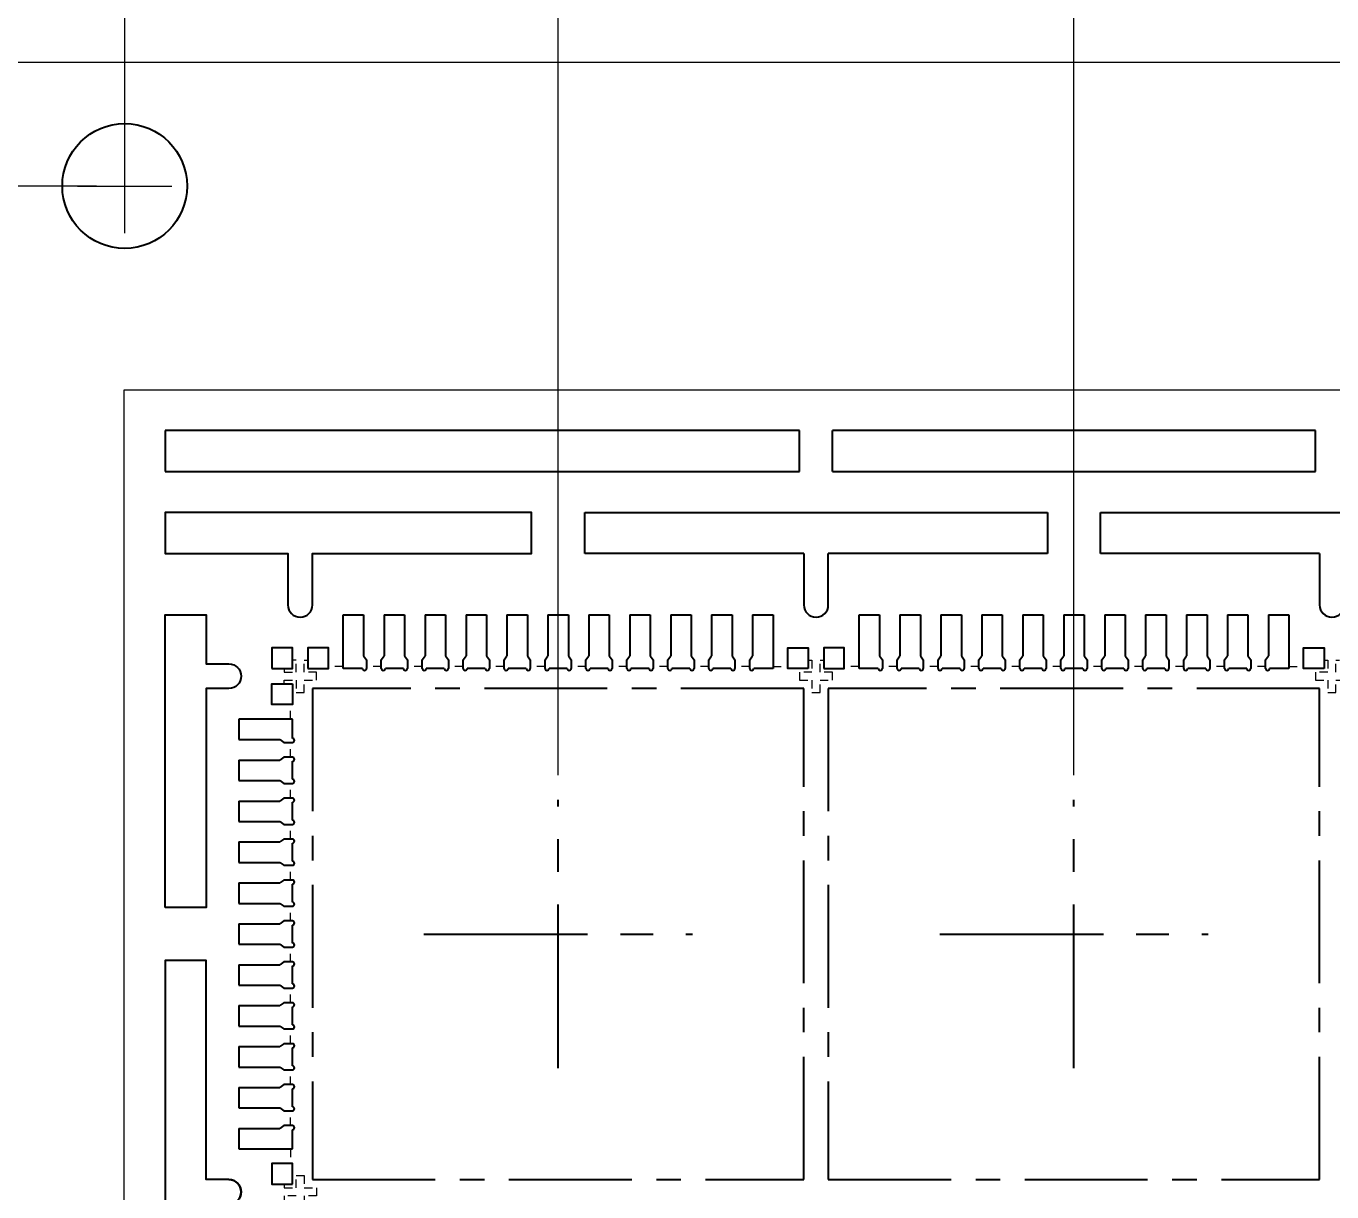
# Model space of a CAD drawing. Header units: millimetres. Extents: x 586 to 984, y 385 to 645.
# Drawn here: x 657.38 to 673.33, y 588.19 to 602.43 of the extents above; entities that cross this region are included whole.
import ezdxf

# ---------------------------------------------------------------- set-up
doc = ezdxf.new("R2010")
doc.units = ezdxf.units.MM
doc.linetypes.add('CENTER', pattern=[2, 1.25, -0.25, 0.25, -0.25])
doc.linetypes.add('HIDDEN', pattern=[0.375, 0.25, -0.125])
for name, color, linetype in [('1', 7, 'Continuous'), ('1D', 4, 'Continuous'), ('center', 1, 'Continuous'), ('LFBOT', 4, 'Continuous'), ('LFTOP', 7, 'Continuous'), ('PKG', 2, 'Continuous'), ('标注', 4, 'Continuous')]:
    doc.layers.add(name, color=color, linetype=linetype)
doc.layers.add('DIM', color=4, linetype='Continuous', lineweight=18)
doc.styles.add('SIMPLEX', font='SIMPLEX')
doc.dimstyles.get("Standard").update_dxf_attribs({"dimscale": 4.5, "dimtxt": 0.16, "dimasz": 0.12, "dimexe": 0.08, "dimexo": 0.05, "dimgap": 0.08, "dimtad": 0, "dimdec": 3, "dimzin": 0, "dimdsep": 46, "dimtxsty": 'Standard', "dimcen": 0.09, "dimadec": 0, "dimazin": 0, "dimtfac": 1, "dimtdec": 3, "dimtmove": 0, "dimatfit": 3, "dimfxl": 1, "dimtolj": 1, "dimtzin": 0, "dimarcsym": 0})

# ---------------------------------------------------------------- blocks, each defined once
blk = doc.blocks.new('*D56')
at = {"layer": 'Defpoints', "color": 0}
for p in [(655.911, 607.969), (693.328, 600.475), (655.078, 590.087)]:
    blk.add_point(p, dxfattribs=at)
at = {"layer": '标注', "color": 1, "lineweight": 5}
for p, q in [((655.911, 606.799), (655.911, 607.969)), ((655.078, 605.629), (655.911, 606.799)), ((655.078, 590.402), (655.078, 605.629))]:
    blk.add_line(p, q, dxfattribs=at)
at = {"layer": '标注', "color": 1, "lineweight": 0, "insert": (655.911, 610.845), "char_height": 1.125, "attachment_point": 5, "rotation": 90, "style": 'SIMPLEX'}
blk.add_mtext('38.250', dxfattribs=at)

msp = doc.modelspace()

# ---------------------------------------------------------------- linework, layer by layer
at = {"layer": '1'}
for p, q in [((659.0784, 597.4869, -0.0958), (659.0784, 596.9869, -0.0958)), ((666.8284, 597.4869, -0.0958), (659.0784, 597.4869, -0.0958)), ((666.8284, 596.9869, -0.0958), (666.8284, 597.4869, -0.0958)), ((673.1284, 597.4869, -0.0958), (667.2284, 597.4869, -0.0958)), ((667.2284, 596.9869, -0.0958), (667.2284, 597.4869, -0.0958)), ((673.1284, 596.9869, -0.0958), (673.1284, 597.4869, -0.0958)), ((659.0784, 596.9869, -0.0958), (666.8284, 596.9869, -0.0958)), ((667.2284, 596.9869, -0.0958), (673.1284, 596.9869, -0.0958))]:
    msp.add_line(p, q, dxfattribs=at)
at = {"layer": '1', "ltscale": 10}
for p, q in [((664.2034, 595.9869, -0.0958), (664.2034, 596.4869, -0.0958)), ((664.2034, 596.4869, -0.0958), (669.8534, 596.4869, -0.0958)), ((669.8534, 596.4869, -0.0958), (669.8534, 595.9869, -0.0958)), ((670.5034, 595.9869, -0.0958), (670.5034, 596.4869, -0.0958)), ((670.5034, 596.4869, -0.0958), (676.1534, 596.4869, -0.0958)), ((666.8784, 595.9869, -0.0958), (664.2034, 595.9869, -0.0958)), ((666.8784, 595.9869, -0.0958), (666.8784, 595.3569, -0.0958)), ((669.8534, 595.9869, -0.0958), (667.1784, 595.9869, -0.0958)), ((667.1784, 595.3569, -0.0958), (667.1784, 595.9869, -0.0958)), ((673.1784, 595.9869, -0.0958), (670.5034, 595.9869, -0.0958)), ((673.1784, 595.9869, -0.0958), (673.1784, 595.3569, -0.0958))]:
    msp.add_line(p, q, dxfattribs=at)
at = {"layer": '1', "color": 1, "lineweight": 0, "elevation": -0.0958}
msp.add_lwpolyline([(737.2284, 523.9869), (655.0784, 523.9869), (654.0784, 524.9869), (654.0784, 535.4869), (654.6784, 535.4869, 0.4142136), (655.0784, 535.8869), (655.0784, 555.0869, 0.4142136), (654.6784, 555.4869), (654.0784, 555.4869), (654.0784, 570.4869), (654.6784, 570.4869, 0.4142136), (655.0784, 570.8869), (655.0784, 590.0869, 0.4142136), (654.6784, 590.4869), (654.0784, 590.4869), (654.0784, 600.9869), (655.0784, 601.9869), (737.2284, 601.9869)], format="xyb", dxfattribs=at)
at = {"layer": '1', "ltscale": 10, "elevation": -0.0958}
msp.add_lwpolyline([(660.5784, 595.3569, 1), (660.8784, 595.3569), (660.8784, 595.9869), (663.5534, 595.9869), (663.5534, 596.4869), (659.0784, 596.4869), (659.0784, 595.9869), (660.5784, 595.9869)], format="xyb", close=True, dxfattribs=at)
at = {"layer": '1', "elevation": -0.0958}
msp.add_lwpolyline([(659.0784, 591.6619), (659.0784, 595.2369), (659.5784, 595.2369), (659.5784, 594.6369), (659.8584, 594.6369, -1), (659.8584, 594.3369), (659.5784, 594.3369), (659.5784, 591.6619)], format="xyb", close=True, dxfattribs=at)
msp.add_lwpolyline([(659.8584, 588.3369), (659.5784, 588.3369), (659.5784, 591.0119), (659.0784, 591.0119), (659.0784, 585.3619), (659.5784, 585.3619), (659.5784, 588.0369), (659.8584, 588.0369, 1), (659.8584, 588.3369, -1), (659.8584, 588.0369)], format="xyb", dxfattribs=at)
at = {"layer": '1'}
msp.add_circle((658.5854, 600.4749, -0.0958), 0.762, dxfattribs=at)
at = {"layer": '1', "ltscale": 10}
for centre in [(667.0284, 595.3569, -0.0958), (673.3284, 595.3569, -0.0958)]:
    msp.add_arc(centre, 0.15, 180, 0, dxfattribs=at)
at = {"layer": '1D', "linetype": 'HIDDEN', "lineweight": 0, "ltscale": 0.25, "elevation": -0.0958}
for points in [[(660.5334, 594.3919), (660.5334, 594.4369), (660.6784, 594.4369), (660.6784, 594.2869), (660.7784, 594.2869), (660.7784, 594.4369), (660.9284, 594.4369), (660.9284, 594.5369), (660.7784, 594.5369), (660.7784, 594.6819), (660.8234, 594.6819)], [(660.5334, 594.5819), (660.5334, 594.5369), (660.6784, 594.5369), (660.6784, 594.6819), (660.6334, 594.6819)], [(666.9334, 594.6819), (666.9784, 594.6819), (666.9784, 594.5369), (666.8284, 594.5369), (666.8284, 594.4369), (666.9784, 594.4369), (666.9784, 594.2869), (667.0784, 594.2869), (667.0784, 594.4369), (667.2284, 594.4369), (667.2284, 594.5369), (667.0784, 594.5369), (667.0784, 594.6819), (667.1234, 594.6819)], [(673.2334, 594.6819), (673.2784, 594.6819), (673.2784, 594.5369), (673.1284, 594.5369), (673.1284, 594.4369), (673.2784, 594.4369), (673.2784, 594.2869), (673.3784, 594.2869), (673.3784, 594.4369), (673.5284, 594.4369), (673.5284, 594.5369), (673.3784, 594.5369), (673.3784, 594.6819), (673.4234, 594.6819)], [(660.5334, 588.2819), (660.5334, 588.2369), (660.6784, 588.2369), (660.6784, 588.3869), (660.7784, 588.3869), (660.7784, 588.2369), (660.9284, 588.2369), (660.9284, 588.1369), (660.7784, 588.1369), (660.7784, 587.9869), (660.6784, 587.9869), (660.6784, 588.1369), (660.5334, 588.1369), (660.5334, 588.0919)]]:
    msp.add_lwpolyline(points, dxfattribs=at)
at = {"layer": 'center', "linetype": 'CENTER', "ltscale": 1.6}
for p, q in [((663.8784, 589.6969, -0.0958), (663.8784, 592.9769, -0.0958)), ((670.1784, 589.6969, -0.0958), (670.1784, 592.9769, -0.0958)), ((662.2384, 591.3369, -0.0958), (665.5184, 591.3369, -0.0958)), ((668.5384, 591.3369, -0.0958), (671.8184, 591.3369, -0.0958))]:
    msp.add_line(p, q, dxfattribs=at)
at = {"layer": 'DIM'}
for p, q in [((658.5854, 600.8199, -0.0958), (658.5854, 607.9043, -0.0958)), ((663.8784, 593.2769, -0.0958), (663.8784, 607.9043, -0.0958)), ((670.1784, 593.2769, -0.0958), (670.1784, 607.9043, -0.0958)), ((658.5854, 599.8999, -0.0958), (658.5854, 601.0499, -0.0958)), ((658.2404, 600.4749, -0.0958), (646.5713, 600.4749, -0.0958)), ((658.0104, 600.4749, -0.0958), (659.1604, 600.4749, -0.0958))]:
    msp.add_line(p, q, dxfattribs=at)
at = {"layer": 'DIM', "color": 1}
for p, q in [((658.5784, 527.9869, -0.0958), (658.5784, 597.9869, -0.0958)), ((658.5784, 597.9869, -0.0958), (730.5784, 597.9869, -0.0958))]:
    msp.add_line(p, q, dxfattribs=at)
at = {"layer": 'LFBOT', "linetype": 'HIDDEN', "lineweight": 5, "ltscale": 0.3}
for p, q in [((661.2534, 594.6069, -0.0958), (661.0734, 594.6069, -0.0958)), ((661.7184, 594.6069, -0.0958), (661.5384, 594.6069, -0.0958)), ((662.2184, 594.6069, -0.0958), (662.0384, 594.6069, -0.0958)), ((662.7184, 594.6069, -0.0958), (662.5384, 594.6069, -0.0958)), ((663.2184, 594.6069, -0.0958), (663.0384, 594.6069, -0.0958)), ((663.7184, 594.6069, -0.0958), (663.5384, 594.6069, -0.0958)), ((664.2184, 594.6069, -0.0958), (664.0384, 594.6069, -0.0958)), ((664.7184, 594.6069, -0.0958), (664.5384, 594.6069, -0.0958)), ((665.2184, 594.6069, -0.0958), (665.0384, 594.6069, -0.0958)), ((665.7184, 594.6069, -0.0958), (665.5384, 594.6069, -0.0958)), ((666.2184, 594.6069, -0.0958), (666.0384, 594.6069, -0.0958)), ((666.5034, 594.6069, -0.0958), (666.6834, 594.6069, -0.0958)), ((667.5534, 594.6069, -0.0958), (667.3734, 594.6069, -0.0958)), ((668.0184, 594.6069, -0.0958), (667.8384, 594.6069, -0.0958)), ((668.5184, 594.6069, -0.0958), (668.3384, 594.6069, -0.0958)), ((669.0184, 594.6069, -0.0958), (668.8384, 594.6069, -0.0958)), ((669.5184, 594.6069, -0.0958), (669.3384, 594.6069, -0.0958)), ((670.0184, 594.6069, -0.0958), (669.8384, 594.6069, -0.0958)), ((670.5184, 594.6069, -0.0958), (670.3384, 594.6069, -0.0958)), ((671.0184, 594.6069, -0.0958), (670.8384, 594.6069, -0.0958)), ((671.5184, 594.6069, -0.0958), (671.3384, 594.6069, -0.0958)), ((672.0184, 594.6069, -0.0958), (671.8384, 594.6069, -0.0958)), ((672.5184, 594.6069, -0.0958), (672.3384, 594.6069, -0.0958)), ((672.8034, 594.6069, -0.0958), (672.9834, 594.6069, -0.0958)), ((660.6084, 593.9619, -0.0958), (660.6084, 594.1419, -0.0958)), ((660.6084, 593.4969, -0.0958), (660.6084, 593.6769, -0.0958)), ((660.6084, 592.9969, -0.0958), (660.6084, 593.1769, -0.0958)), ((660.6084, 592.4969, -0.0958), (660.6084, 592.6769, -0.0958)), ((660.6084, 591.9969, -0.0958), (660.6084, 592.1769, -0.0958)), ((660.6084, 591.4969, -0.0958), (660.6084, 591.6769, -0.0958)), ((660.6084, 590.9969, -0.0958), (660.6084, 591.1769, -0.0958)), ((660.6084, 590.4969, -0.0958), (660.6084, 590.6769, -0.0958)), ((660.6084, 589.9969, -0.0958), (660.6084, 590.1769, -0.0958)), ((660.6084, 589.4969, -0.0958), (660.6084, 589.6769, -0.0958)), ((660.6084, 588.9969, -0.0958), (660.6084, 589.1769, -0.0958)), ((660.6084, 588.7119, -0.0958), (660.6084, 588.5319, -0.0958))]:
    msp.add_line(p, q, dxfattribs=at)
at = {"layer": 'LFTOP', "color": 7}
for p, q in [((661.2534, 594.5819, -0.0958), (661.2534, 595.2369, -0.0958)), ((661.5034, 595.2369, -0.0958), (661.5034, 594.7369, -0.0958)), ((661.7534, 595.2369, -0.0958), (661.7534, 594.7369, -0.0958)), ((662.0034, 595.2369, -0.0958), (662.0034, 594.7369, -0.0958)), ((662.2534, 595.2369, -0.0958), (662.2534, 594.7369, -0.0958)), ((662.5034, 595.2369, -0.0958), (662.5034, 594.7369, -0.0958)), ((662.7534, 595.2369, -0.0958), (662.7534, 594.7369, -0.0958)), ((663.0034, 595.2369, -0.0958), (663.0034, 594.7369, -0.0958)), ((663.2534, 595.2369, -0.0958), (663.2534, 594.7369, -0.0958)), ((663.5034, 595.2369, -0.0958), (663.5034, 594.7369, -0.0958)), ((663.7534, 595.2369, -0.0958), (663.7534, 594.7369, -0.0958)), ((664.0034, 595.2369, -0.0958), (664.0034, 594.7369, -0.0958)), ((664.2534, 595.2369, -0.0958), (664.2534, 594.7369, -0.0958)), ((664.5034, 595.2369, -0.0958), (664.5034, 594.7369, -0.0958)), ((664.7534, 595.2369, -0.0958), (664.7534, 594.7369, -0.0958)), ((665.0034, 595.2369, -0.0958), (665.0034, 594.7369, -0.0958)), ((665.2534, 595.2369, -0.0958), (665.2534, 594.7369, -0.0958)), ((665.5034, 595.2369, -0.0958), (665.5034, 594.7369, -0.0958)), ((665.7534, 595.2369, -0.0958), (665.7534, 594.7369, -0.0958)), ((666.0034, 595.2369, -0.0958), (666.0034, 594.7369, -0.0958)), ((666.2534, 595.2369, -0.0958), (666.2534, 594.7369, -0.0958)), ((666.5034, 595.2369, -0.0958), (666.5034, 594.5819, -0.0958)), ((667.5534, 594.5819, -0.0958), (667.5534, 595.2369, -0.0958)), ((667.8034, 595.2369, -0.0958), (667.8034, 594.7369, -0.0958)), ((668.0534, 595.2369, -0.0958), (668.0534, 594.7369, -0.0958)), ((668.3034, 595.2369, -0.0958), (668.3034, 594.7369, -0.0958)), ((668.5534, 595.2369, -0.0958), (668.5534, 594.7369, -0.0958)), ((668.8034, 595.2369, -0.0958), (668.8034, 594.7369, -0.0958)), ((669.0534, 595.2369, -0.0958), (669.0534, 594.7369, -0.0958)), ((669.3034, 595.2369, -0.0958), (669.3034, 594.7369, -0.0958)), ((669.5534, 595.2369, -0.0958), (669.5534, 594.7369, -0.0958)), ((669.8034, 595.2369, -0.0958), (669.8034, 594.7369, -0.0958)), ((670.0534, 595.2369, -0.0958), (670.0534, 594.7369, -0.0958)), ((670.3034, 595.2369, -0.0958), (670.3034, 594.7369, -0.0958)), ((670.5534, 595.2369, -0.0958), (670.5534, 594.7369, -0.0958)), ((670.8034, 595.2369, -0.0958), (670.8034, 594.7369, -0.0958)), ((671.0534, 595.2369, -0.0958), (671.0534, 594.7369, -0.0958)), ((671.3034, 595.2369, -0.0958), (671.3034, 594.7369, -0.0958)), ((671.5534, 595.2369, -0.0958), (671.5534, 594.7369, -0.0958)), ((671.8034, 595.2369, -0.0958), (671.8034, 594.7369, -0.0958)), ((672.0534, 595.2369, -0.0958), (672.0534, 594.7369, -0.0958)), ((672.3034, 595.2369, -0.0958), (672.3034, 594.7369, -0.0958)), ((672.5534, 595.2369, -0.0958), (672.5534, 594.7369, -0.0958)), ((672.8034, 595.2369, -0.0958), (672.8034, 594.5819, -0.0958)), ((661.5034, 594.7369, -0.0958), (661.5384, 594.6869, -0.0958)), ((661.5384, 594.6869, -0.0958), (661.5384, 594.5819, -0.0958)), ((661.7184, 594.6869, -0.0958), (661.7534, 594.7369, -0.0958)), ((661.7184, 594.5819, -0.0958), (661.7184, 594.6869, -0.0958)), ((662.0034, 594.7369, -0.0958), (662.0384, 594.6869, -0.0958)), ((662.0384, 594.6869, -0.0958), (662.0384, 594.5819, -0.0958)), ((662.2184, 594.6869, -0.0958), (662.2534, 594.7369, -0.0958)), ((662.2184, 594.5819, -0.0958), (662.2184, 594.6869, -0.0958)), ((662.5034, 594.7369, -0.0958), (662.5384, 594.6869, -0.0958)), ((662.5384, 594.6869, -0.0958), (662.5384, 594.5819, -0.0958)), ((662.7184, 594.6869, -0.0958), (662.7534, 594.7369, -0.0958)), ((662.7184, 594.5819, -0.0958), (662.7184, 594.6869, -0.0958)), ((663.0034, 594.7369, -0.0958), (663.0384, 594.6869, -0.0958)), ((663.0384, 594.6869, -0.0958), (663.0384, 594.5819, -0.0958)), ((663.2184, 594.6869, -0.0958), (663.2534, 594.7369, -0.0958)), ((663.2184, 594.5819, -0.0958), (663.2184, 594.6869, -0.0958)), ((663.5034, 594.7369, -0.0958), (663.5384, 594.6869, -0.0958)), ((663.5384, 594.6869, -0.0958), (663.5384, 594.5819, -0.0958)), ((663.7184, 594.6869, -0.0958), (663.7534, 594.7369, -0.0958)), ((663.7184, 594.5819, -0.0958), (663.7184, 594.6869, -0.0958)), ((664.0034, 594.7369, -0.0958), (664.0384, 594.6869, -0.0958)), ((664.0384, 594.6869, -0.0958), (664.0384, 594.5819, -0.0958)), ((664.2184, 594.6869, -0.0958), (664.2534, 594.7369, -0.0958)), ((664.2184, 594.5819, -0.0958), (664.2184, 594.6869, -0.0958)), ((664.5034, 594.7369, -0.0958), (664.5384, 594.6869, -0.0958)), ((664.5384, 594.6869, -0.0958), (664.5384, 594.5819, -0.0958)), ((664.7184, 594.6869, -0.0958), (664.7534, 594.7369, -0.0958)), ((664.7184, 594.5819, -0.0958), (664.7184, 594.6869, -0.0958)), ((665.0034, 594.7369, -0.0958), (665.0384, 594.6869, -0.0958)), ((665.0384, 594.6869, -0.0958), (665.0384, 594.5819, -0.0958)), ((665.2184, 594.6869, -0.0958), (665.2534, 594.7369, -0.0958)), ((665.2184, 594.5819, -0.0958), (665.2184, 594.6869, -0.0958)), ((665.5034, 594.7369, -0.0958), (665.5384, 594.6869, -0.0958)), ((665.5384, 594.6869, -0.0958), (665.5384, 594.5819, -0.0958)), ((665.7184, 594.6869, -0.0958), (665.7534, 594.7369, -0.0958)), ((665.7184, 594.5819, -0.0958), (665.7184, 594.6869, -0.0958)), ((666.0034, 594.7369, -0.0958), (666.0384, 594.6869, -0.0958)), ((666.0384, 594.6869, -0.0958), (666.0384, 594.5819, -0.0958)), ((666.2184, 594.6869, -0.0958), (666.2534, 594.7369, -0.0958)), ((666.2184, 594.5819, -0.0958), (666.2184, 594.6869, -0.0958)), ((667.8034, 594.7369, -0.0958), (667.8384, 594.6869, -0.0958)), ((667.8384, 594.6869, -0.0958), (667.8384, 594.5819, -0.0958)), ((668.0184, 594.6869, -0.0958), (668.0534, 594.7369, -0.0958)), ((668.0184, 594.5819, -0.0958), (668.0184, 594.6869, -0.0958)), ((668.3034, 594.7369, -0.0958), (668.3384, 594.6869, -0.0958)), ((668.3384, 594.6869, -0.0958), (668.3384, 594.5819, -0.0958)), ((668.5184, 594.6869, -0.0958), (668.5534, 594.7369, -0.0958)), ((668.5184, 594.5819, -0.0958), (668.5184, 594.6869, -0.0958)), ((668.8034, 594.7369, -0.0958), (668.8384, 594.6869, -0.0958)), ((668.8384, 594.6869, -0.0958), (668.8384, 594.5819, -0.0958)), ((669.0184, 594.6869, -0.0958), (669.0534, 594.7369, -0.0958)), ((669.0184, 594.5819, -0.0958), (669.0184, 594.6869, -0.0958)), ((669.3034, 594.7369, -0.0958), (669.3384, 594.6869, -0.0958)), ((669.3384, 594.6869, -0.0958), (669.3384, 594.5819, -0.0958)), ((669.5184, 594.6869, -0.0958), (669.5534, 594.7369, -0.0958)), ((669.5184, 594.5819, -0.0958), (669.5184, 594.6869, -0.0958)), ((669.8034, 594.7369, -0.0958), (669.8384, 594.6869, -0.0958)), ((669.8384, 594.6869, -0.0958), (669.8384, 594.5819, -0.0958)), ((670.0184, 594.6869, -0.0958), (670.0534, 594.7369, -0.0958)), ((670.0184, 594.5819, -0.0958), (670.0184, 594.6869, -0.0958)), ((670.3034, 594.7369, -0.0958), (670.3384, 594.6869, -0.0958)), ((670.3384, 594.6869, -0.0958), (670.3384, 594.5819, -0.0958)), ((670.5184, 594.6869, -0.0958), (670.5534, 594.7369, -0.0958)), ((670.5184, 594.5819, -0.0958), (670.5184, 594.6869, -0.0958)), ((670.8034, 594.7369, -0.0958), (670.8384, 594.6869, -0.0958)), ((670.8384, 594.6869, -0.0958), (670.8384, 594.5819, -0.0958)), ((671.0184, 594.6869, -0.0958), (671.0534, 594.7369, -0.0958)), ((671.0184, 594.5819, -0.0958), (671.0184, 594.6869, -0.0958)), ((671.3034, 594.7369, -0.0958), (671.3384, 594.6869, -0.0958)), ((671.3384, 594.6869, -0.0958), (671.3384, 594.5819, -0.0958)), ((671.5184, 594.6869, -0.0958), (671.5534, 594.7369, -0.0958)), ((671.5184, 594.5819, -0.0958), (671.5184, 594.6869, -0.0958)), ((671.8034, 594.7369, -0.0958), (671.8384, 594.6869, -0.0958)), ((671.8384, 594.6869, -0.0958), (671.8384, 594.5819, -0.0958)), ((672.0184, 594.6869, -0.0958), (672.0534, 594.7369, -0.0958)), ((672.0184, 594.5819, -0.0958), (672.0184, 594.6869, -0.0958)), ((672.3034, 594.7369, -0.0958), (672.3384, 594.6869, -0.0958)), ((672.3384, 594.6869, -0.0958), (672.3384, 594.5819, -0.0958)), ((672.5184, 594.6869, -0.0958), (672.5534, 594.7369, -0.0958)), ((672.5184, 594.5819, -0.0958), (672.5184, 594.6869, -0.0958)), ((661.4884, 594.5819, -0.0958), (661.2534, 594.5819, -0.0958)), ((661.9884, 594.5819, -0.0958), (661.7684, 594.5819, -0.0958)), ((662.4884, 594.5819, -0.0958), (662.2684, 594.5819, -0.0958)), ((662.9884, 594.5819, -0.0958), (662.7684, 594.5819, -0.0958)), ((663.4884, 594.5819, -0.0958), (663.2684, 594.5819, -0.0958)), ((663.9884, 594.5819, -0.0958), (663.7684, 594.5819, -0.0958)), ((664.4884, 594.5819, -0.0958), (664.2684, 594.5819, -0.0958)), ((664.9884, 594.5819, -0.0958), (664.7684, 594.5819, -0.0958)), ((665.4884, 594.5819, -0.0958), (665.2684, 594.5819, -0.0958)), ((665.9884, 594.5819, -0.0958), (665.7684, 594.5819, -0.0958)), ((666.5034, 594.5819, -0.0958), (666.2684, 594.5819, -0.0958)), ((667.7884, 594.5819, -0.0958), (667.5534, 594.5819, -0.0958)), ((668.2884, 594.5819, -0.0958), (668.0684, 594.5819, -0.0958)), ((668.7884, 594.5819, -0.0958), (668.5684, 594.5819, -0.0958)), ((669.2884, 594.5819, -0.0958), (669.0684, 594.5819, -0.0958)), ((669.7884, 594.5819, -0.0958), (669.5684, 594.5819, -0.0958)), ((670.2884, 594.5819, -0.0958), (670.0684, 594.5819, -0.0958)), ((670.7884, 594.5819, -0.0958), (670.5684, 594.5819, -0.0958)), ((671.2884, 594.5819, -0.0958), (671.0684, 594.5819, -0.0958)), ((671.7884, 594.5819, -0.0958), (671.5684, 594.5819, -0.0958)), ((672.2884, 594.5819, -0.0958), (672.0684, 594.5819, -0.0958)), ((672.8034, 594.5819, -0.0958), (672.5684, 594.5819, -0.0958)), ((660.6334, 593.9619, -0.0958), (659.9784, 593.9619, -0.0958)), ((660.6334, 593.7269, -0.0958), (660.6334, 593.9619, -0.0958)), ((659.9784, 593.7119, -0.0958), (660.4784, 593.7119, -0.0958)), ((660.4784, 593.7119, -0.0958), (660.5284, 593.6769, -0.0958)), ((660.5284, 593.6769, -0.0958), (660.6334, 593.6769, -0.0958)), ((659.9784, 593.4619, -0.0958), (660.4784, 593.4619, -0.0958)), ((660.5284, 593.4969, -0.0958), (660.4784, 593.4619, -0.0958)), ((660.6334, 593.4969, -0.0958), (660.5284, 593.4969, -0.0958)), ((660.6334, 593.2269, -0.0958), (660.6334, 593.4469, -0.0958)), ((659.9784, 593.2119, -0.0958), (660.4784, 593.2119, -0.0958)), ((660.4784, 593.2119, -0.0958), (660.5284, 593.1769, -0.0958)), ((660.5284, 593.1769, -0.0958), (660.6334, 593.1769, -0.0958)), ((659.9784, 592.9619, -0.0958), (660.4784, 592.9619, -0.0958)), ((660.5284, 592.9969, -0.0958), (660.4784, 592.9619, -0.0958)), ((660.6334, 592.9969, -0.0958), (660.5284, 592.9969, -0.0958)), ((660.6334, 592.7269, -0.0958), (660.6334, 592.9469, -0.0958)), ((659.9784, 592.7119, -0.0958), (660.4784, 592.7119, -0.0958)), ((660.4784, 592.7119, -0.0958), (660.5284, 592.6769, -0.0958)), ((660.5284, 592.6769, -0.0958), (660.6334, 592.6769, -0.0958)), ((659.9784, 592.4619, -0.0958), (660.4784, 592.4619, -0.0958)), ((660.5284, 592.4969, -0.0958), (660.4784, 592.4619, -0.0958)), ((660.6334, 592.4969, -0.0958), (660.5284, 592.4969, -0.0958)), ((660.6334, 592.2269, -0.0958), (660.6334, 592.4469, -0.0958)), ((659.9784, 592.2119, -0.0958), (660.4784, 592.2119, -0.0958)), ((660.4784, 592.2119, -0.0958), (660.5284, 592.1769, -0.0958)), ((660.5284, 592.1769, -0.0958), (660.6334, 592.1769, -0.0958)), ((660.5284, 591.9969, -0.0958), (660.4784, 591.9619, -0.0958)), ((660.6334, 591.9969, -0.0958), (660.5284, 591.9969, -0.0958)), ((659.9784, 591.9619, -0.0958), (660.4784, 591.9619, -0.0958)), ((660.6334, 591.7269, -0.0958), (660.6334, 591.9469, -0.0958)), ((659.9784, 591.7119, -0.0958), (660.4784, 591.7119, -0.0958)), ((660.4784, 591.7119, -0.0958), (660.5284, 591.6769, -0.0958)), ((660.5284, 591.6769, -0.0958), (660.6334, 591.6769, -0.0958)), ((660.5284, 591.4969, -0.0958), (660.4784, 591.4619, -0.0958)), ((660.6334, 591.4969, -0.0958), (660.5284, 591.4969, -0.0958)), ((659.9784, 591.4619, -0.0958), (660.4784, 591.4619, -0.0958)), ((660.6334, 591.2269, -0.0958), (660.6334, 591.4469, -0.0958)), ((659.9784, 591.2119, -0.0958), (660.4784, 591.2119, -0.0958)), ((660.4784, 591.2119, -0.0958), (660.5284, 591.1769, -0.0958)), ((660.5284, 591.1769, -0.0958), (660.6334, 591.1769, -0.0958)), ((659.9784, 590.9619, -0.0958), (660.4784, 590.9619, -0.0958)), ((660.5284, 590.9969, -0.0958), (660.4784, 590.9619, -0.0958)), ((660.6334, 590.9969, -0.0958), (660.5284, 590.9969, -0.0958)), ((660.6334, 590.7269, -0.0958), (660.6334, 590.9469, -0.0958)), ((659.9784, 590.7119, -0.0958), (660.4784, 590.7119, -0.0958)), ((660.4784, 590.7119, -0.0958), (660.5284, 590.6769, -0.0958)), ((660.5284, 590.6769, -0.0958), (660.6334, 590.6769, -0.0958)), ((659.9784, 590.4619, -0.0958), (660.4784, 590.4619, -0.0958)), ((660.5284, 590.4969, -0.0958), (660.4784, 590.4619, -0.0958)), ((660.6334, 590.4969, -0.0958), (660.5284, 590.4969, -0.0958)), ((660.6334, 590.2269, -0.0958), (660.6334, 590.4469, -0.0958)), ((659.9784, 590.2119, -0.0958), (660.4784, 590.2119, -0.0958)), ((660.4784, 590.2119, -0.0958), (660.5284, 590.1769, -0.0958)), ((660.5284, 590.1769, -0.0958), (660.6334, 590.1769, -0.0958)), ((659.9784, 589.9619, -0.0958), (660.4784, 589.9619, -0.0958)), ((660.5284, 589.9969, -0.0958), (660.4784, 589.9619, -0.0958)), ((660.6334, 589.9969, -0.0958), (660.5284, 589.9969, -0.0958)), ((660.6334, 589.7269, -0.0958), (660.6334, 589.9469, -0.0958)), ((659.9784, 589.7119, -0.0958), (660.4784, 589.7119, -0.0958)), ((660.4784, 589.7119, -0.0958), (660.5284, 589.6769, -0.0958)), ((660.5284, 589.6769, -0.0958), (660.6334, 589.6769, -0.0958)), ((659.9784, 589.4619, -0.0958), (660.4784, 589.4619, -0.0958)), ((660.5284, 589.4969, -0.0958), (660.4784, 589.4619, -0.0958)), ((660.6334, 589.4969, -0.0958), (660.5284, 589.4969, -0.0958)), ((660.6334, 589.2269, -0.0958), (660.6334, 589.4469, -0.0958)), ((659.9784, 589.2119, -0.0958), (660.4784, 589.2119, -0.0958)), ((660.4784, 589.2119, -0.0958), (660.5284, 589.1769, -0.0958)), ((660.5284, 589.1769, -0.0958), (660.6334, 589.1769, -0.0958)), ((659.9784, 588.9619, -0.0958), (660.4784, 588.9619, -0.0958)), ((660.5284, 588.9969, -0.0958), (660.4784, 588.9619, -0.0958)), ((660.6334, 588.9969, -0.0958), (660.5284, 588.9969, -0.0958)), ((660.6334, 588.7119, -0.0958), (660.6334, 588.9469, -0.0958)), ((659.9784, 588.7119, -0.0958), (660.6334, 588.7119, -0.0958))]:
    msp.add_line(p, q, dxfattribs=at)
at = {"layer": 'LFTOP'}
for p, q in [((661.2534, 595.2369, -0.0958), (661.5034, 595.2369, -0.0958)), ((661.7534, 595.2369, -0.0958), (662.0034, 595.2369, -0.0958)), ((662.2534, 595.2369, -0.0958), (662.5034, 595.2369, -0.0958)), ((662.7534, 595.2369, -0.0958), (663.0034, 595.2369, -0.0958)), ((663.2534, 595.2369, -0.0958), (663.5034, 595.2369, -0.0958)), ((663.7534, 595.2369, -0.0958), (664.0034, 595.2369, -0.0958)), ((664.2534, 595.2369, -0.0958), (664.5034, 595.2369, -0.0958)), ((664.7534, 595.2369, -0.0958), (665.0034, 595.2369, -0.0958)), ((665.2534, 595.2369, -0.0958), (665.5034, 595.2369, -0.0958)), ((665.7534, 595.2369, -0.0958), (666.0034, 595.2369, -0.0958)), ((666.2534, 595.2369, -0.0958), (666.5034, 595.2369, -0.0958)), ((667.5534, 595.2369, -0.0958), (667.8034, 595.2369, -0.0958)), ((668.0534, 595.2369, -0.0958), (668.3034, 595.2369, -0.0958)), ((668.5534, 595.2369, -0.0958), (668.8034, 595.2369, -0.0958)), ((669.0534, 595.2369, -0.0958), (669.3034, 595.2369, -0.0958)), ((669.5534, 595.2369, -0.0958), (669.8034, 595.2369, -0.0958)), ((670.0534, 595.2369, -0.0958), (670.3034, 595.2369, -0.0958)), ((670.5534, 595.2369, -0.0958), (670.8034, 595.2369, -0.0958)), ((671.0534, 595.2369, -0.0958), (671.3034, 595.2369, -0.0958)), ((671.5534, 595.2369, -0.0958), (671.8034, 595.2369, -0.0958)), ((672.0534, 595.2369, -0.0958), (672.3034, 595.2369, -0.0958)), ((672.5534, 595.2369, -0.0958), (672.8034, 595.2369, -0.0958)), ((659.9784, 593.9619, -0.0958), (659.9784, 593.7119, -0.0958)), ((659.9784, 593.4619, -0.0958), (659.9784, 593.2119, -0.0958)), ((659.9784, 592.9619, -0.0958), (659.9784, 592.7119, -0.0958)), ((659.9784, 592.4619, -0.0958), (659.9784, 592.2119, -0.0958)), ((659.9784, 591.9619, -0.0958), (659.9784, 591.7119, -0.0958)), ((659.9784, 591.4619, -0.0958), (659.9784, 591.2119, -0.0958)), ((659.9784, 590.9619, -0.0958), (659.9784, 590.7119, -0.0958)), ((659.9784, 590.4619, -0.0958), (659.9784, 590.2119, -0.0958)), ((659.9784, 589.9619, -0.0958), (659.9784, 589.7119, -0.0958)), ((659.9784, 589.4619, -0.0958), (659.9784, 589.2119, -0.0958)), ((659.9784, 588.9619, -0.0958), (659.9784, 588.7119, -0.0958))]:
    msp.add_line(p, q, dxfattribs=at)
at = {"layer": 'LFTOP', "color": 7, "elevation": -0.0958}
for points in [[(660.3834, 594.5819), (660.6334, 594.5819), (660.6334, 594.8319), (660.3834, 594.8319)], [(660.8234, 594.5819), (661.0734, 594.5819), (661.0734, 594.8319), (660.8234, 594.8319)], [(666.9334, 594.5819), (666.6834, 594.5819), (666.6834, 594.8319), (666.9334, 594.8319)], [(667.1234, 594.5819), (667.3734, 594.5819), (667.3734, 594.8319), (667.1234, 594.8319)], [(673.2334, 594.5819), (672.9834, 594.5819), (672.9834, 594.8319), (673.2334, 594.8319)], [(660.6334, 594.3919), (660.6334, 594.1419), (660.3834, 594.1419), (660.3834, 594.3919)], [(660.6334, 588.2819), (660.6334, 588.5319), (660.3834, 588.5319), (660.3834, 588.2819)]]:
    msp.add_lwpolyline(points, close=True, dxfattribs=at)
at = {"layer": 'LFTOP', "color": 7}
for centre, start, end in [((661.5134, 594.5819, -0.0958), 180, 0), ((661.7434, 594.5819, -0.0958), 180, 0), ((662.0134, 594.5819, -0.0958), 180, 0), ((662.2434, 594.5819, -0.0958), 180, 0), ((662.5134, 594.5819, -0.0958), 180, 0), ((662.7434, 594.5819, -0.0958), 180, 0), ((663.0134, 594.5819, -0.0958), 180, 0), ((663.2434, 594.5819, -0.0958), 180, 0), ((663.5134, 594.5819, -0.0958), 180, 0), ((663.7434, 594.5819, -0.0958), 180, 0), ((664.0134, 594.5819, -0.0958), 180, 0), ((664.2434, 594.5819, -0.0958), 180, 0), ((664.5134, 594.5819, -0.0958), 180, 0), ((664.7434, 594.5819, -0.0958), 180, 0), ((665.0134, 594.5819, -0.0958), 180, 0), ((665.2434, 594.5819, -0.0958), 180, 0), ((665.5134, 594.5819, -0.0958), 180, 0), ((665.7434, 594.5819, -0.0958), 180, 0), ((666.0134, 594.5819, -0.0958), 180, 0), ((666.2434, 594.5819, -0.0958), 180, 0), ((667.8134, 594.5819, -0.0958), 180, 0), ((668.0434, 594.5819, -0.0958), 180, 0), ((668.3134, 594.5819, -0.0958), 180, 0), ((668.5434, 594.5819, -0.0958), 180, 0), ((668.8134, 594.5819, -0.0958), 180, 0), ((669.0434, 594.5819, -0.0958), 180, 0), ((669.3134, 594.5819, -0.0958), 180, 0), ((669.5434, 594.5819, -0.0958), 180, 0), ((669.8134, 594.5819, -0.0958), 180, 0), ((670.0434, 594.5819, -0.0958), 180, 0), ((670.3134, 594.5819, -0.0958), 180, 0), ((670.5434, 594.5819, -0.0958), 180, 0), ((670.8134, 594.5819, -0.0958), 180, 0), ((671.0434, 594.5819, -0.0958), 180, 0), ((671.3134, 594.5819, -0.0958), 180, 0), ((671.5434, 594.5819, -0.0958), 180, 0), ((671.8134, 594.5819, -0.0958), 180, 0), ((672.0434, 594.5819, -0.0958), 180, 0), ((672.3134, 594.5819, -0.0958), 180, 0), ((672.5434, 594.5819, -0.0958), 180, 0), ((660.6334, 593.7019, -0.0958), 270, 90), ((660.6334, 593.4719, -0.0958), 270, 90), ((660.6334, 593.2019, -0.0958), 270, 90), ((660.6334, 592.9719, -0.0958), 270, 90), ((660.6334, 592.7019, -0.0958), 270, 90), ((660.6334, 592.4719, -0.0958), 270, 90), ((660.6334, 592.2019, -0.0958), 270, 90), ((660.6334, 591.9719, -0.0958), 270, 90), ((660.6334, 591.7019, -0.0958), 270, 90), ((660.6334, 591.4719, -0.0958), 270, 90), ((660.6334, 591.2019, -0.0958), 270, 90), ((660.6334, 590.9719, -0.0958), 270, 90), ((660.6334, 590.7019, -0.0958), 270, 90), ((660.6334, 590.4719, -0.0958), 270, 90), ((660.6334, 590.2019, -0.0958), 270, 90), ((660.6334, 589.9719, -0.0958), 270, 90), ((660.6334, 589.7019, -0.0958), 270, 90), ((660.6334, 589.4719, -0.0958), 270, 90), ((660.6334, 589.2019, -0.0958), 270, 90), ((660.6334, 588.9719, -0.0958), 270, 90)]:
    msp.add_arc(centre, 0.025, start, end, dxfattribs=at)
at = {"layer": 'PKG', "color": 2, "linetype": 'CENTER', "ltscale": 1.2}
for p, q in [((666.8784, 594.3369, -0.0958), (660.8784, 594.3369, -0.0958)), ((660.8784, 594.3369, -0.0958), (660.8784, 588.3369, -0.0958)), ((666.8784, 588.3369, -0.0958), (666.8784, 594.3369, -0.0958)), ((673.1784, 594.3369, -0.0958), (667.1784, 594.3369, -0.0958)), ((667.1784, 594.3369, -0.0958), (667.1784, 588.3369, -0.0958)), ((673.1784, 588.3369, -0.0958), (673.1784, 594.3369, -0.0958)), ((660.8784, 588.3369, -0.0958), (666.8784, 588.3369, -0.0958)), ((667.1784, 588.3369, -0.0958), (673.1784, 588.3369, -0.0958))]:
    msp.add_line(p, q, dxfattribs=at)

# ---------------------------------------------------------------- dimensions: what is measured, and where the dimension line sits
at = {"layer": '标注', "color": 4, "lineweight": 0}
dim = msp.add_ordinate_dim(feature_location=(655.0784, 590.0869, -0.0958), offset=(0.8329, 17.8825), dtype=1, origin=(693.3284, 600.4749, -0.0958), dimstyle='Standard', override={"dimtxt": 0.25, "dimasz": 0.13, "dimexe": 0.07, "dimexo": 0.07, "dimgap": 0.02, "dimdec": 3, "dimzin": 1, "dimtxsty": 'SIMPLEX', "dimcen": 0.1, "dimclrd": 256, "dimclre": 1, "dimclrt": 1, "dimatfit": 0, "dimtolj": 0, "dimtzin": 8, "dimlwd": 65535, "dimlwe": 5}, dxfattribs=at)
dim.commit()
dim.dimension.update_dxf_attribs({"geometry": '*D56', "text_midpoint": (655.9113, 610.8451, 0.0667)})

doc.saveas('drawing.dxf')
